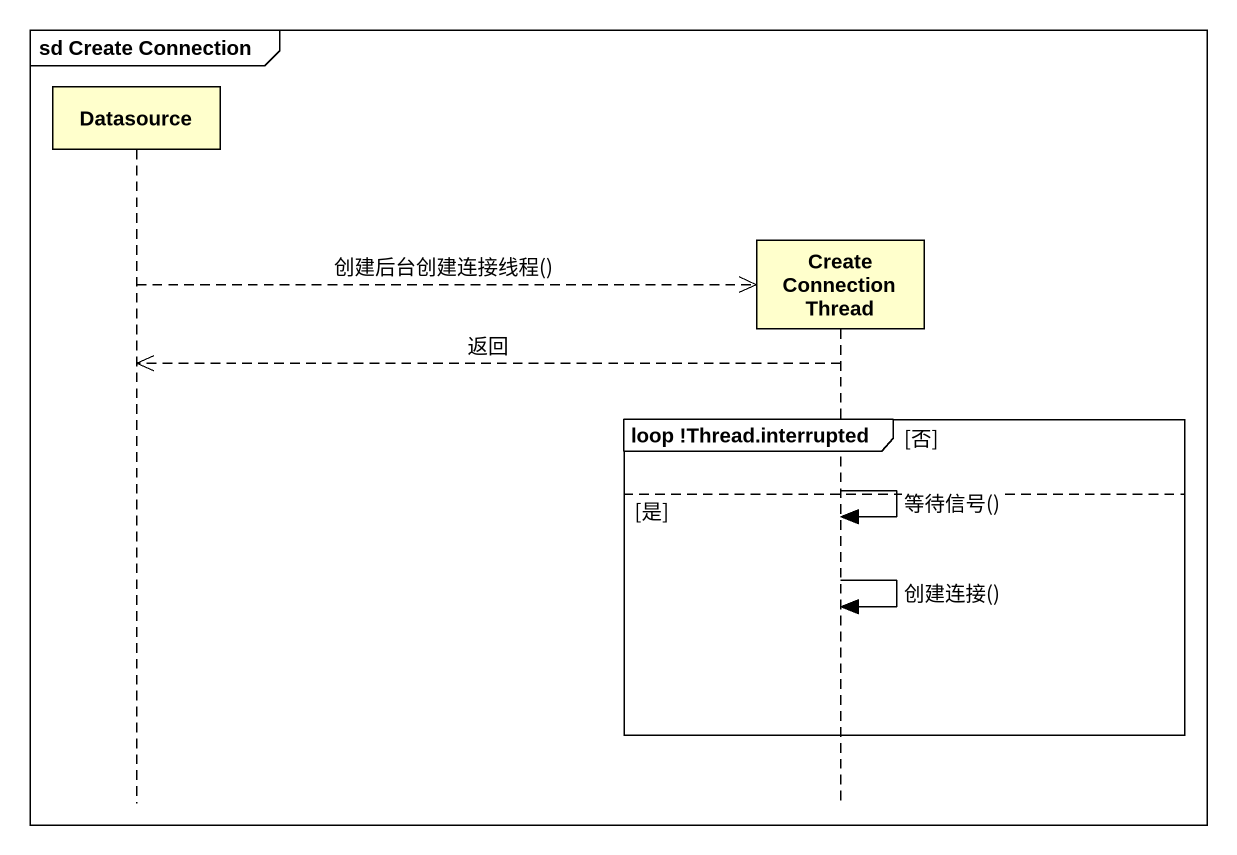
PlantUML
@startuml
mainframe sd Create Connection
hide footbox
participant Datasource
participant "Create Connection Thread" as Create_Connection_Thread

Datasource -->> Create_Connection_Thread ** : 创建后台创建连接线程()
Create_Connection_Thread -->> Datasource : 返回
group loop !Thread.interrupted [否]
  Create_Connection_Thread -> Create_Connection_Thread : 等待信号()
else 是
  Create_Connection_Thread -> Create_Connection_Thread : 创建连接()
end
@enduml
